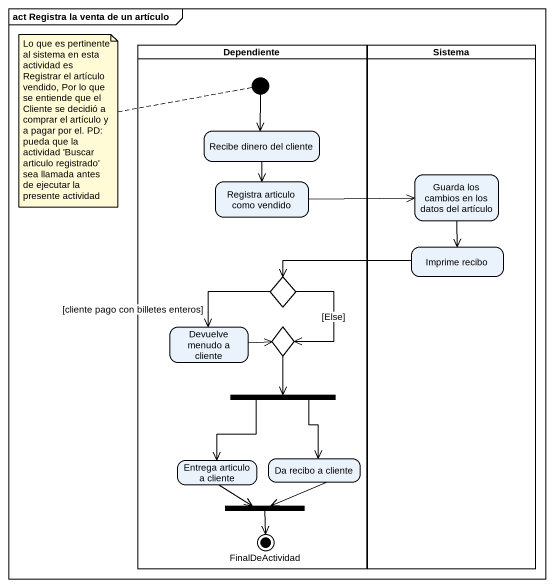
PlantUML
@startuml
mainframe act Registra la venta de un artículo
hide empty description
state Dependiente <<partition>> {
  state initial1 <<start>>
  state "Recibe dinero del cliente" as Recibe_dinero_del_cliente
  state "Registra articulo como vendido" as Registra_articulo_como
  state choice1 <<choice>>
  state "Devuelve menudo a cliente" as Devuelve_menudo_a_cliente
  state choice2 <<choice>>
  state fork1 <<fork>>
  state "Entrega articulo a cliente" as Entrega_articulo_a_cliente
  state "Da recibo a cliente" as Da_recibo_a_cliente
  state fork2 <<join>>
  state FinalDeActividad <<end>>
}
state Sistema <<partition>> {
  state "Guarda los cambios en los datos del artículo" as Guarda_los_cambios_en_los
  state "Imprime recibo" as Imprime_recibo
}
initial1 --> Recibe_dinero_del_cliente
Recibe_dinero_del_cliente --> Registra_articulo_como
Registra_articulo_como -right-> Guarda_los_cambios_en_los
Guarda_los_cambios_en_los --> Imprime_recibo
Imprime_recibo -left-> choice1
choice1 --> Devuelve_menudo_a_cliente : [cliente pago con billetes enteros]
choice1 --> choice2 : [Else]
Devuelve_menudo_a_cliente -right-> choice2
choice2 --> fork1
fork1 --> Entrega_articulo_a_cliente
fork1 --> Da_recibo_a_cliente
Entrega_articulo_a_cliente --> fork2
Da_recibo_a_cliente --> fork2
fork2 --> FinalDeActividad
note left of initial1 : Lo que es pertinente al sistema en esta actividad es Registrar el artículo vendido, Por lo que se entiende que el Cliente se decidió a comprar el artículo y a pagar por el. PD: pueda que la actividad 'Buscar articulo registrado' sea llamada antes de ejecutar la presente actividad
@enduml
